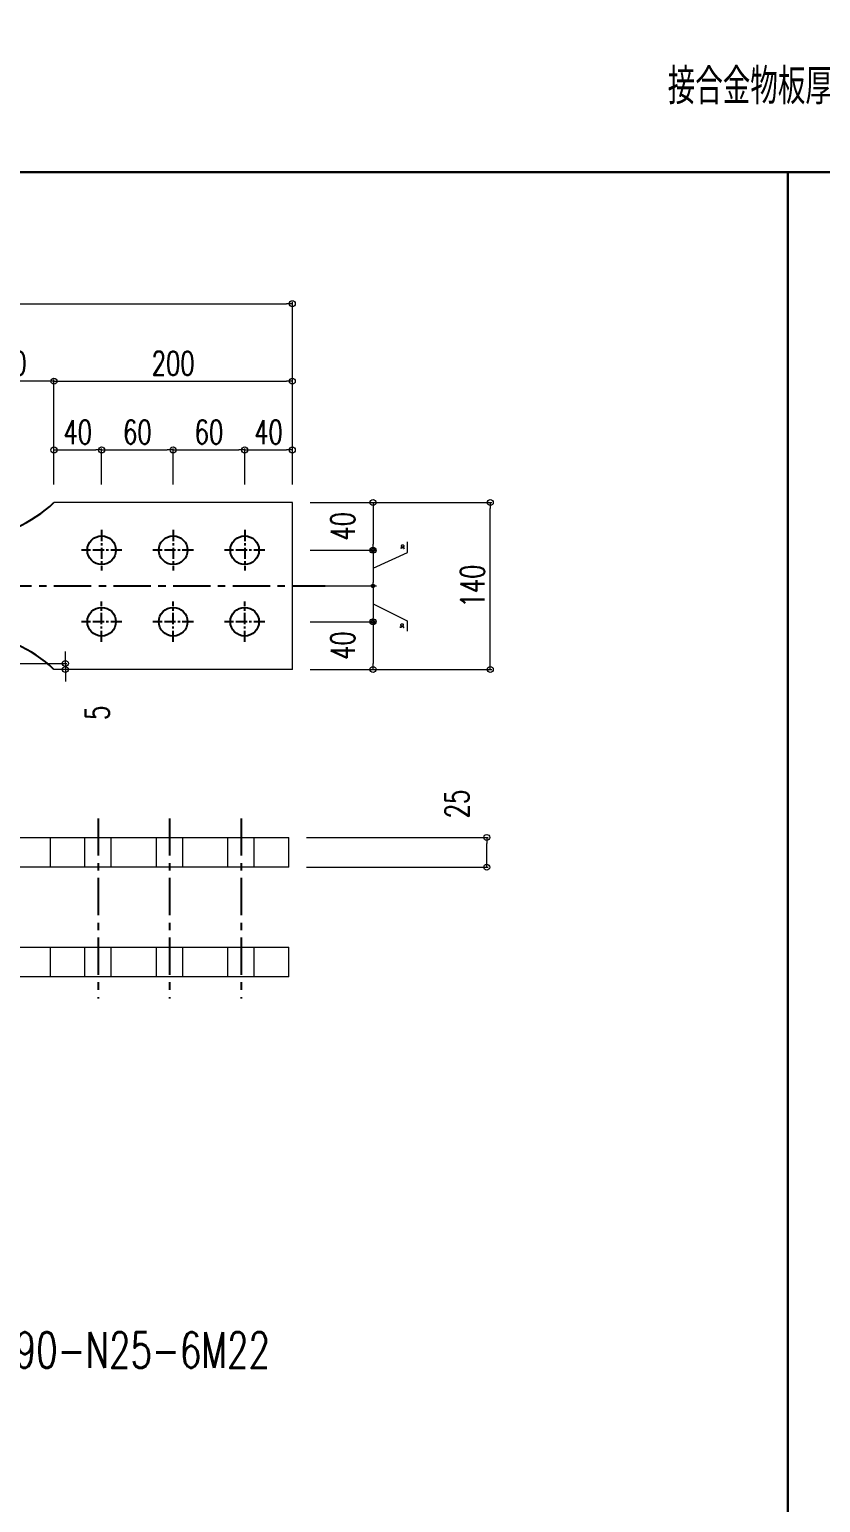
# Model space of a CAD drawing. Header units: millimetres. Extents: x -4568 to 36914, y -114 to 17788.
# Drawn here: x 24616 to 25279, y 8279 to 9515 of the extents above; entities that cross this region are included whole.
import ezdxf

# ---------------------------------------------------------------- set-up
doc = ezdxf.new("R2010")
doc.units = ezdxf.units.MM
doc.header["$LTSCALE"] = 5
for name, pattern in [('ACAD_ISO03W100', [30, 12, -18]), ('CENTER1', [10, 6.25, -1.25, 1.25, -1.25]), ('JIS_08_50', [53, 50, -1.125, 0.75, -1.125])]:
    doc.linetypes.add(name, pattern=pattern)
doc.layers.get('0').update_dxf_attribs({"color": 255})
doc.layers.get('DEFPOINTS').update_dxf_attribs({"color": 255})
for name, color, linetype in [('01', 7, 'Continuous'), ('CENTER', 2, 'JIS_08_50'), ('寸法', 4, 'Continuous'), ('補助線', 7, 'ACAD_ISO03W100'), ('金物', 142, 'Continuous')]:
    doc.layers.add(name, color=color, linetype=linetype)
doc.styles.add('KANJI', font='simplex.shx', dxfattribs={"width": 0.7, "bigfont": 'extfont2.shx'})
doc.styles.get("Standard").update_dxf_attribs({"font": 'simplex.shx', "width": 0.7, "height": 2.5, "bigfont": '@extfont2.shx'})
doc.styles.add('SUNPOU2', font='simplex.shx', dxfattribs={"width": 0.7, "height": 50, "bigfont": 'extfont2.shx'})
doc.dimstyles.new('コピー ～ 一般寸法-小さめ', dxfattribs={"dimtxt": 25, "dimasz": 3, "dimexe": 3, "dimexo": 3, "dimgap": 3, "dimtad": 1, "dimtxsty": 'Standard', "dimblk": 'ORIGIN', "dimcen": 0, "dimclrd": 256, "dimclre": 256, "dimclrt": 256, "dimadec": 0, "dimazin": 0, "dimtfac": 1, "dimtmove": 1, "dimatfit": 2, "dimfxl": 0, "dimtolj": 2, "dimlwd": 5, "dimlwe": 5, "dimarcsym": 0})
doc.dimstyles.new('一般寸法-小さめ', dxfattribs={"dimscale": 10, "dimtxt": 2, "dimasz": 0.5, "dimexe": 0.125, "dimexo": 1.5, "dimgap": 0.5, "dimtad": 1, "dimtxsty": 'KANJI', "dimblk": 'ORIGIN', "dimcen": 0, "dimclrd": 256, "dimclre": 256, "dimclrt": 256, "dimadec": 0, "dimazin": 0, "dimtfac": 1, "dimtmove": 2, "dimatfit": 2, "dimfxl": 0, "dimtolj": 2, "dimlwd": 5, "dimlwe": 5, "dimarcsym": 0})

# ---------------------------------------------------------------- blocks, each defined once
blk = doc.blocks.new('_Origin')
at = {"color": 0, "linetype": 'ByBlock', "lineweight": -2}
blk.add_line((0, 0), (-1, 0), dxfattribs=at)
blk.add_circle((0, 0), 0.5, dxfattribs=at)
blk = doc.blocks.new('*D336')
at = {"layer": 'DEFPOINTS', "color": 0, "transparency": 16777216}
for p in [(24566.1, 9219.8), (24636.1, 9119.5), (24566.1, 9088)]:
    blk.add_point(p, dxfattribs=at)
at = {"layer": '寸法', "lineweight": 5, "transparency": 16777216}
for p, q in [((24566.1, 9103), (24566.1, 9221.1)), ((24631.1, 9219.8), (24571.1, 9219.8)), ((24636.1, 9134.5), (24636.1, 9221.1))]:
    blk.add_line(p, q, dxfattribs=at)
at = {"layer": '寸法', "lineweight": 5, "transparency": 16777216, "xscale": 5, "yscale": 5, "zscale": 5, "rotation": 180}
blk.add_blockref('_Origin', (24566.1, 9219.8), dxfattribs=at)
at = {"layer": '寸法', "lineweight": 5, "transparency": 16777216, "xscale": 5, "yscale": 5, "zscale": 5}
blk.add_blockref('_Origin', (24636.1, 9219.8), dxfattribs=at)
at = {"layer": '寸法', "transparency": 16777216, "insert": (24601.1, 9234.8), "char_height": 20, "attachment_point": 5, "style": 'KANJI'}
blk.add_mtext('\\A2;70', dxfattribs=at)
blk = doc.blocks.new('*D337')
at = {"layer": 'DEFPOINTS', "color": 0, "transparency": 16777216}
for p in [(24836.1, 9118), (25002.2, 9118), (24836.1, 8978)]:
    blk.add_point(p, dxfattribs=at)
at = {"layer": '寸法', "lineweight": 5, "transparency": 16777216}
for p, q in [((24851.1, 9118), (25003.5, 9118)), ((25002.2, 8983), (25002.2, 9113)), ((24851.1, 8978), (25003.5, 8978))]:
    blk.add_line(p, q, dxfattribs=at)
at = {"layer": '寸法', "lineweight": 5, "transparency": 16777216, "xscale": 5, "yscale": 5, "zscale": 5}
for p, rotation in [((25002.2, 9118), 90), ((25002.2, 8978), 270)]:
    blk.add_blockref('_Origin', p, dxfattribs=dict(at, rotation=rotation))
at = {"layer": '寸法', "transparency": 16777216, "insert": (24987.2, 9048), "char_height": 20, "attachment_point": 5, "rotation": 90, "style": 'KANJI'}
blk.add_mtext('\\A2;140', dxfattribs=at)
blk = doc.blocks.new('*D521')
at = {"layer": 'DEFPOINTS', "color": 0, "transparency": 16777216}
for p in [(24836.1, 9219.8), (24636.1, 9119.5), (24836.1, 9118)]:
    blk.add_point(p, dxfattribs=at)
at = {"layer": '寸法', "lineweight": 5, "transparency": 16777216}
for p, q in [((24636.1, 9134.5), (24636.1, 9221.1)), ((24641.1, 9219.8), (24831.1, 9219.8)), ((24836.1, 9133), (24836.1, 9221.1))]:
    blk.add_line(p, q, dxfattribs=at)
at = {"layer": '寸法', "lineweight": 5, "transparency": 16777216, "xscale": 5, "yscale": 5, "zscale": 5, "rotation": 180}
blk.add_blockref('_Origin', (24636.1, 9219.8), dxfattribs=at)
at = {"layer": '寸法', "lineweight": 5, "transparency": 16777216, "xscale": 5, "yscale": 5, "zscale": 5}
blk.add_blockref('_Origin', (24836.1, 9219.8), dxfattribs=at)
at = {"layer": '寸法', "transparency": 16777216, "insert": (24736.1, 9234.8), "char_height": 20, "attachment_point": 5, "style": 'KANJI'}
blk.add_mtext('\\A2;200', dxfattribs=at)
blk = doc.blocks.new('*D339')
at = {"layer": 'DEFPOINTS', "color": 0, "transparency": 16777216}
for p in [(24836.1, 9118), (24836.1, 9078), (24903.8, 9078)]:
    blk.add_point(p, dxfattribs=at)
at = {"layer": '寸法', "lineweight": 5, "transparency": 16777216}
for p, q in [((24851.1, 9118), (24905, 9118)), ((24903.8, 9113), (24903.8, 9083)), ((24851.1, 9078), (24905, 9078))]:
    blk.add_line(p, q, dxfattribs=at)
at = {"layer": '寸法', "lineweight": 5, "transparency": 16777216, "xscale": 5, "yscale": 5, "zscale": 5}
for p, rotation in [((24903.8, 9118), 90), ((24903.8, 9078), 270)]:
    blk.add_blockref('_Origin', p, dxfattribs=dict(at, rotation=rotation))
at = {"layer": '寸法', "transparency": 16777216, "insert": (24878.4, 9098), "char_height": 20, "attachment_point": 5, "rotation": 90, "style": 'KANJI'}
blk.add_mtext('\\A2;40', dxfattribs=at)
blk = doc.blocks.new('*D340')
at = {"layer": 'DEFPOINTS', "color": 0, "transparency": 16777216}
for p in [(24836.1, 9018), (24836.1, 8978), (24903.8, 8978)]:
    blk.add_point(p, dxfattribs=at)
at = {"layer": '寸法', "lineweight": 5, "transparency": 16777216}
for p, q in [((24851.1, 9018), (24905, 9018)), ((24903.8, 9013), (24903.8, 8983)), ((24851.1, 8978), (24905, 8978))]:
    blk.add_line(p, q, dxfattribs=at)
at = {"layer": '寸法', "lineweight": 5, "transparency": 16777216, "xscale": 5, "yscale": 5, "zscale": 5}
for p, rotation in [((24903.8, 9018), 90), ((24903.8, 8978), 270)]:
    blk.add_blockref('_Origin', p, dxfattribs=dict(at, rotation=rotation))
at = {"layer": '寸法', "transparency": 16777216, "insert": (24878.4, 8998), "char_height": 20, "attachment_point": 5, "rotation": 90, "style": 'KANJI'}
blk.add_mtext('\\A2;40', dxfattribs=at)
blk = doc.blocks.new('*D522')
at = {"layer": 'DEFPOINTS', "color": 0, "transparency": 16777216}
for p in [(24566.1, 8983), (24636.1, 8978), (24645.7, 8978)]:
    blk.add_point(p, dxfattribs=at)
at = {"layer": '寸法', "lineweight": 5, "transparency": 16777216}
for p, q in [((24645.7, 8988), (24645.7, 8993)), ((24581.1, 8983), (24647, 8983)), ((24645.7, 8983), (24645.7, 8978)), ((24645.7, 8973), (24645.7, 8968)), ((24651.1, 8978), (24647, 8978))]:
    blk.add_line(p, q, dxfattribs=at)
at = {"layer": '寸法', "lineweight": 5, "transparency": 16777216, "xscale": 5, "yscale": 5, "zscale": 5}
for p, rotation in [((24645.7, 8983), 270), ((24645.7, 8978), 90)]:
    blk.add_blockref('_Origin', p, dxfattribs=dict(at, rotation=rotation))
at = {"layer": '寸法', "transparency": 16777216, "insert": (24672.5, 8941.6), "char_height": 20, "attachment_point": 5, "rotation": 90, "style": 'KANJI'}
blk.add_mtext('\\A2;5', dxfattribs=at)
blk = doc.blocks.new('*D343')
at = {"layer": 'DEFPOINTS', "color": 0, "transparency": 16777216}
for p in [(24836.1, 9284.8), (24836.1, 9119.5), (24186.1, 9087.3)]:
    blk.add_point(p, dxfattribs=at)
at = {"layer": '寸法', "lineweight": 5, "transparency": 16777216}
for p, q in [((24186.1, 9102.3), (24186.1, 9286.1)), ((24191.1, 9284.8), (24831.1, 9284.8)), ((24836.1, 9134.5), (24836.1, 9286.1))]:
    blk.add_line(p, q, dxfattribs=at)
at = {"layer": '寸法', "lineweight": 5, "transparency": 16777216, "xscale": 5, "yscale": 5, "zscale": 5, "rotation": 180}
blk.add_blockref('_Origin', (24186.1, 9284.8), dxfattribs=at)
at = {"layer": '寸法', "lineweight": 5, "transparency": 16777216, "xscale": 5, "yscale": 5, "zscale": 5}
blk.add_blockref('_Origin', (24836.1, 9284.8), dxfattribs=at)
at = {"layer": '寸法', "transparency": 16777216, "insert": (24511.1, 9299.8), "char_height": 20, "attachment_point": 5, "style": 'KANJI'}
blk.add_mtext('\\A2;650', dxfattribs=at)
blk = doc.blocks.new('*D346')
at = {"layer": 'DEFPOINTS', "color": 0, "transparency": 16777216}
for p in [(24676.1, 9162.1), (24636.1, 9118), (24676.1, 9118)]:
    blk.add_point(p, dxfattribs=at)
at = {"layer": '寸法', "lineweight": 5, "transparency": 16777216}
for p, q in [((24636.1, 9133), (24636.1, 9163.3)), ((24641.1, 9162.1), (24671.1, 9162.1)), ((24676.1, 9133), (24676.1, 9163.3))]:
    blk.add_line(p, q, dxfattribs=at)
at = {"layer": '寸法', "lineweight": 5, "transparency": 16777216, "xscale": 5, "yscale": 5, "zscale": 5, "rotation": 180}
blk.add_blockref('_Origin', (24636.1, 9162.1), dxfattribs=at)
at = {"layer": '寸法', "lineweight": 5, "transparency": 16777216, "xscale": 5, "yscale": 5, "zscale": 5}
blk.add_blockref('_Origin', (24676.1, 9162.1), dxfattribs=at)
at = {"layer": '寸法', "transparency": 16777216, "insert": (24656.1, 9177.1), "char_height": 20, "attachment_point": 5, "style": 'KANJI'}
blk.add_mtext('\\A2;40', dxfattribs=at)
blk = doc.blocks.new('*D347')
at = {"layer": 'DEFPOINTS', "color": 0, "transparency": 16777216}
for p in [(24796.1, 9162.1), (24736.1, 9118), (24796.1, 9118)]:
    blk.add_point(p, dxfattribs=at)
at = {"layer": '寸法', "lineweight": 5, "transparency": 16777216}
for p, q in [((24736.1, 9133), (24736.1, 9163.3)), ((24741.1, 9162.1), (24791.1, 9162.1)), ((24796.1, 9133), (24796.1, 9163.3))]:
    blk.add_line(p, q, dxfattribs=at)
at = {"layer": '寸法', "lineweight": 5, "transparency": 16777216, "xscale": 5, "yscale": 5, "zscale": 5, "rotation": 180}
blk.add_blockref('_Origin', (24736.1, 9162.1), dxfattribs=at)
at = {"layer": '寸法', "lineweight": 5, "transparency": 16777216, "xscale": 5, "yscale": 5, "zscale": 5}
blk.add_blockref('_Origin', (24796.1, 9162.1), dxfattribs=at)
at = {"layer": '寸法', "transparency": 16777216, "insert": (24766.1, 9177.1), "char_height": 20, "attachment_point": 5, "style": 'KANJI'}
blk.add_mtext('\\A2;60', dxfattribs=at)
blk = doc.blocks.new('*D348')
at = {"layer": 'DEFPOINTS', "color": 0, "transparency": 16777216}
for p in [(24736.1, 9162.1), (24676.1, 9118), (24736.1, 9118)]:
    blk.add_point(p, dxfattribs=at)
at = {"layer": '寸法', "lineweight": 5, "transparency": 16777216}
for p, q in [((24676.1, 9133), (24676.1, 9163.3)), ((24681.1, 9162.1), (24731.1, 9162.1)), ((24736.1, 9133), (24736.1, 9163.3))]:
    blk.add_line(p, q, dxfattribs=at)
at = {"layer": '寸法', "lineweight": 5, "transparency": 16777216, "xscale": 5, "yscale": 5, "zscale": 5, "rotation": 180}
blk.add_blockref('_Origin', (24676.1, 9162.1), dxfattribs=at)
at = {"layer": '寸法', "lineweight": 5, "transparency": 16777216, "xscale": 5, "yscale": 5, "zscale": 5}
blk.add_blockref('_Origin', (24736.1, 9162.1), dxfattribs=at)
at = {"layer": '寸法', "transparency": 16777216, "insert": (24706.1, 9177.1), "char_height": 20, "attachment_point": 5, "style": 'KANJI'}
blk.add_mtext('\\A2;60', dxfattribs=at)
blk = doc.blocks.new('*D349')
at = {"layer": 'DEFPOINTS', "color": 0, "transparency": 16777216}
for p in [(24836.1, 9162.1), (24796.1, 9118), (24836.1, 9118)]:
    blk.add_point(p, dxfattribs=at)
at = {"layer": '寸法', "lineweight": 5, "transparency": 16777216}
for p, q in [((24796.1, 9133), (24796.1, 9163.3)), ((24801.1, 9162.1), (24831.1, 9162.1)), ((24836.1, 9133), (24836.1, 9163.3))]:
    blk.add_line(p, q, dxfattribs=at)
at = {"layer": '寸法', "lineweight": 5, "transparency": 16777216, "xscale": 5, "yscale": 5, "zscale": 5, "rotation": 180}
blk.add_blockref('_Origin', (24796.1, 9162.1), dxfattribs=at)
at = {"layer": '寸法', "lineweight": 5, "transparency": 16777216, "xscale": 5, "yscale": 5, "zscale": 5}
blk.add_blockref('_Origin', (24836.1, 9162.1), dxfattribs=at)
at = {"layer": '寸法', "transparency": 16777216, "insert": (24816.1, 9177.1), "char_height": 20, "attachment_point": 5, "style": 'KANJI'}
blk.add_mtext('\\A2;40', dxfattribs=at)
blk = doc.blocks.new('*D350')
at = {"layer": 'DEFPOINTS', "color": 0, "transparency": 16777216}
for p in [(24836.1, 9078), (24836.1, 9048), (24903.8, 9048)]:
    blk.add_point(p, dxfattribs=at)
at = {"layer": '寸法', "lineweight": 5, "transparency": 16777216}
for p, q in [((24932.8, 9076.2), (24932.8, 9085.1)), ((24856.1, 9078), (24906.8, 9078)), ((24903.8, 9063), (24932.8, 9076.2)), ((24903.8, 9075), (24903.8, 9051)), ((24856.1, 9048), (24906.8, 9048))]:
    blk.add_line(p, q, dxfattribs=at)
at = {"layer": '寸法', "lineweight": 5, "transparency": 16777216, "xscale": 3, "yscale": 3, "zscale": 3}
for p, rotation in [((24903.8, 9078), 90), ((24903.8, 9048), 270)]:
    blk.add_blockref('_Origin', p, dxfattribs=dict(at, rotation=rotation))
at = {"layer": '寸法', "transparency": 16777216, "insert": (24928.6, 9080.7), "char_height": 2.5, "attachment_point": 5, "rotation": 90}
blk.add_mtext('\\A2;30', dxfattribs=at)
blk = doc.blocks.new('*D351')
at = {"layer": 'DEFPOINTS', "color": 0, "transparency": 16777216}
for p in [(24836.1, 9048), (24836.1, 9018), (24903.8, 9018)]:
    blk.add_point(p, dxfattribs=at)
at = {"layer": '寸法', "lineweight": 5, "transparency": 16777216}
for p, q in [((24856.1, 9048), (24906.8, 9048)), ((24903.8, 9045), (24903.8, 9021)), ((24903.8, 9033), (24932.5, 9018.8)), ((24856.1, 9018), (24906.8, 9018)), ((24932.5, 9018.8), (24932.5, 9010))]:
    blk.add_line(p, q, dxfattribs=at)
at = {"layer": '寸法', "lineweight": 5, "transparency": 16777216, "xscale": 3, "yscale": 3, "zscale": 3}
for p, rotation in [((24903.8, 9048), 90), ((24903.8, 9018), 270)]:
    blk.add_blockref('_Origin', p, dxfattribs=dict(at, rotation=rotation))
at = {"layer": '寸法', "transparency": 16777216, "insert": (24928.2, 9014.4), "char_height": 2.5, "attachment_point": 5, "rotation": 90}
blk.add_mtext('\\A2;30', dxfattribs=at)
blk = doc.blocks.new('*D525')
at = {"layer": 'DEFPOINTS', "color": 0, "transparency": 16777216}
for p in [(24833.1, 8837.1), (24999.2, 8837.1), (24833.1, 8812.1)]:
    blk.add_point(p, dxfattribs=at)
at = {"layer": '寸法', "lineweight": 5, "transparency": 16777216}
for p, q in [((24848.1, 8837.1), (25000.5, 8837.1)), ((24999.2, 8817.1), (24999.2, 8832.1)), ((24848.1, 8812.1), (25000.5, 8812.1))]:
    blk.add_line(p, q, dxfattribs=at)
at = {"layer": '寸法', "lineweight": 5, "transparency": 16777216, "xscale": 5, "yscale": 5, "zscale": 5}
for p, rotation in [((24999.2, 8837.1), 90), ((24999.2, 8812.1), 270)]:
    blk.add_blockref('_Origin', p, dxfattribs=dict(at, rotation=rotation))
at = {"layer": '寸法', "transparency": 16777216, "insert": (24974.2, 8865.2), "char_height": 20, "attachment_point": 5, "rotation": 90, "style": 'KANJI'}
blk.add_mtext('\\A2;25', dxfattribs=at)

msp = doc.modelspace()

# ---------------------------------------------------------------- linework, layer by layer
at = {"layer": '01', "ltscale": 2}
for points in [[(23851.831, 9544.424), (26651.831, 9544.424), (26651.831, 9395.081), (23851.831, 9395.081)], [(23851.831, 9395.081), (25251.831, 9395.081), (25251.831, 8144.619), (23851.831, 8144.619)], [(25251.831, 9395.081), (26651.831, 9395.081), (26651.831, 7043.501), (25251.831, 7043.501)]]:
    msp.add_lwpolyline(points, close=True, dxfattribs=at)
at = {"layer": '01'}
msp.add_lwpolyline([(25251.831, 8395.081), (25251.831, 9395.081)], dxfattribs=at)
at = {"layer": 'CENTER', "color": 7, "linetype": 'CENTER1'}
for p, q in [((24186.106, 9048.038), (24863.76, 9048.038)), ((24673.106, 8853.081), (24673.106, 8702.081)), ((24733.106, 8853.081), (24733.106, 8702.081)), ((24793.106, 8853.081), (24793.106, 8702.081))]:
    msp.add_line(p, q, dxfattribs=at)
at = {"layer": '寸法', "linetype": 'CENTER1', "ltscale": 0.3}
for p, q in [((24676.106, 9095.038), (24676.106, 9061.038)), ((24736.106, 9095.038), (24736.106, 9061.038)), ((24796.106, 9095.038), (24796.106, 9061.038)), ((24693.106, 9078.038), (24659.106, 9078.038)), ((24753.106, 9078.038), (24719.106, 9078.038)), ((24813.106, 9078.038), (24779.106, 9078.038)), ((24676.106, 9001.038), (24676.106, 9035.038)), ((24736.106, 9001.038), (24736.106, 9035.038)), ((24796.106, 9001.038), (24796.106, 9035.038)), ((24693.106, 9018.038), (24659.106, 9018.038)), ((24753.106, 9018.038), (24719.106, 9018.038)), ((24813.106, 9018.038), (24779.106, 9018.038))]:
    msp.add_line(p, q, dxfattribs=at)
at = {"layer": '補助線', "lineweight": 18}
for p, q in [((24662.106, 8812.081), (24662.106, 8837.081)), ((24684.106, 8812.081), (24684.106, 8837.081)), ((24722.106, 8812.081), (24722.106, 8837.081)), ((24744.106, 8812.081), (24744.106, 8837.081)), ((24782.106, 8812.081), (24782.106, 8837.081)), ((24804.106, 8812.081), (24804.106, 8837.081)), ((24662.106, 8720.081), (24662.106, 8745.081)), ((24684.106, 8720.081), (24684.106, 8745.081)), ((24722.106, 8720.081), (24722.106, 8745.081)), ((24744.106, 8720.081), (24744.106, 8745.081)), ((24782.106, 8720.081), (24782.106, 8745.081)), ((24804.106, 8720.081), (24804.106, 8745.081))]:
    msp.add_line(p, q, dxfattribs=at)
at = {"layer": '金物', "lineweight": 18}
for p, q in [((24836.106, 9118.038), (24636.106, 9118.038)), ((24836.106, 8978.038), (24836.106, 9118.038)), ((24836.106, 8978.038), (24636.106, 8978.038)), ((24183.106, 8837.081), (24833.106, 8837.081)), ((24633.106, 8812.081), (24633.106, 8837.081)), ((24833.106, 8812.081), (24833.106, 8837.081)), ((24833.106, 8812.081), (24183.106, 8812.081)), ((24183.106, 8745.081), (24833.106, 8745.081)), ((24633.106, 8720.081), (24633.106, 8745.081)), ((24833.106, 8720.081), (24833.106, 8745.081)), ((24833.106, 8720.081), (24183.106, 8720.081))]:
    msp.add_line(p, q, dxfattribs=at)
at = {"layer": '金物', "ltscale": 2.5}
for centre in [(24676.106, 9078.038), (24736.106, 9078.038), (24796.106, 9078.038), (24676.106, 9018.038), (24736.106, 9018.038), (24796.106, 9018.038)]:
    msp.add_circle(centre, 12, dxfattribs=at)
at = {"layer": '金物', "ltscale": 2}
for centre, start, end in [((24560.316, 9197.761), 274.060941, 313.550946), ((24560.316, 8898.314), 46.449054, 85.939059)]:
    msp.add_arc(centre, 110, start, end, dxfattribs=at)

# ---------------------------------------------------------------- texts
at = {"layer": '寸法', "ltscale": 2, "char_height": 30, "attachment_point": 5, "style": 'SUNPOU2'}
for s, insert, width in [('接合金物板厚25mm', (25265.34, 9467.084), 2086.49073), ('C400-N25-6M22  C490-N25-6M22', (24551.831, 8407.064), 1400)]:
    msp.add_mtext(s, dxfattribs=dict(at, insert=insert, width=width))

# ---------------------------------------------------------------- dimensions: what is measured, and where the dimension line sits
at = {"layer": '寸法'}
for base, p1, p2, picture, middle in [((24836.106, 9284.832), (24186.106, 9087.294), (24836.106, 9119.538), '*D343', (24511.106, 9299.832)), ((24566.106, 9219.832), (24636.106, 9119.538), (24566.106, 9088.038), '*D336', (24601.106, 9234.832)), ((24836.106, 9219.832), (24636.106, 9119.538), (24836.106, 9118.038), '*D521', (24736.106, 9234.832)), ((24676.106, 9162.06), (24636.106, 9118.038), (24676.106, 9118.038), '*D346', (24656.106, 9177.06)), ((24736.106, 9162.06), (24676.106, 9118.038), (24736.106, 9118.038), '*D348', (24706.106, 9177.06)), ((24796.106, 9162.06), (24736.106, 9118.038), (24796.106, 9118.038), '*D347', (24766.106, 9177.06)), ((24836.106, 9162.06), (24796.106, 9118.038), (24836.106, 9118.038), '*D349', (24816.106, 9177.06))]:
    dim = msp.add_linear_dim(base=base, p1=p1, p2=p2, dimstyle='一般寸法-小さめ', dxfattribs=at)
    dim.commit()
    dim.dimension.update_dxf_attribs({"geometry": picture, "text_midpoint": middle})
dim = msp.add_linear_dim(base=(25002.226, 9118.038), p1=(24836.106, 8978.038), p2=(24836.106, 9118.038), angle=270, dimstyle='一般寸法-小さめ', dxfattribs=at)
dim.commit()
dim.dimension.update_dxf_attribs({"geometry": '*D337', "text_midpoint": (24987.226, 9048.038)})
for base, p1, p2, angle, picture, middle in [((24903.76, 9078.038), (24836.106, 9118.038), (24836.106, 9078.038), 90, '*D339', (24878.354, 9098.038)), ((24903.76, 8978.038), (24836.106, 9018.038), (24836.106, 8978.038), 90, '*D340', (24878.354, 8998.038)), ((24645.732, 8978.038), (24566.106, 8983.038), (24636.106, 8978.038), 90, '*D522', (24672.473, 8941.608)), ((24999.226, 8837.081), (24833.106, 8812.081), (24833.106, 8837.081), 270, '*D525', (24974.226, 8865.211))]:
    dim = msp.add_linear_dim(base=base, p1=p1, p2=p2, angle=angle, dimstyle='一般寸法-小さめ', dxfattribs=at)
    dim.commit()
    dim.dimension.update_dxf_attribs({"geometry": picture, "text_midpoint": middle, "dimtype": 160})
for base, p1, p2, picture, middle in [((24903.76, 9048.038), (24836.106, 9078.038), (24836.106, 9048.038), '*D350', (24932.832, 9079.242)), ((24903.76, 9018.038), (24836.106, 9048.038), (24836.106, 9018.038), '*D351', (24932.499, 9015.835))]:
    dim = msp.add_linear_dim(base=base, p1=p1, p2=p2, angle=90, dimstyle='コピー ～ 一般寸法-小さめ', override={"dimexo": 20}, dxfattribs=at)
    dim.commit()
    dim.dimension.update_dxf_attribs({"geometry": picture, "text_midpoint": middle, "dimtype": 160})

doc.saveas('drawing.dxf')
